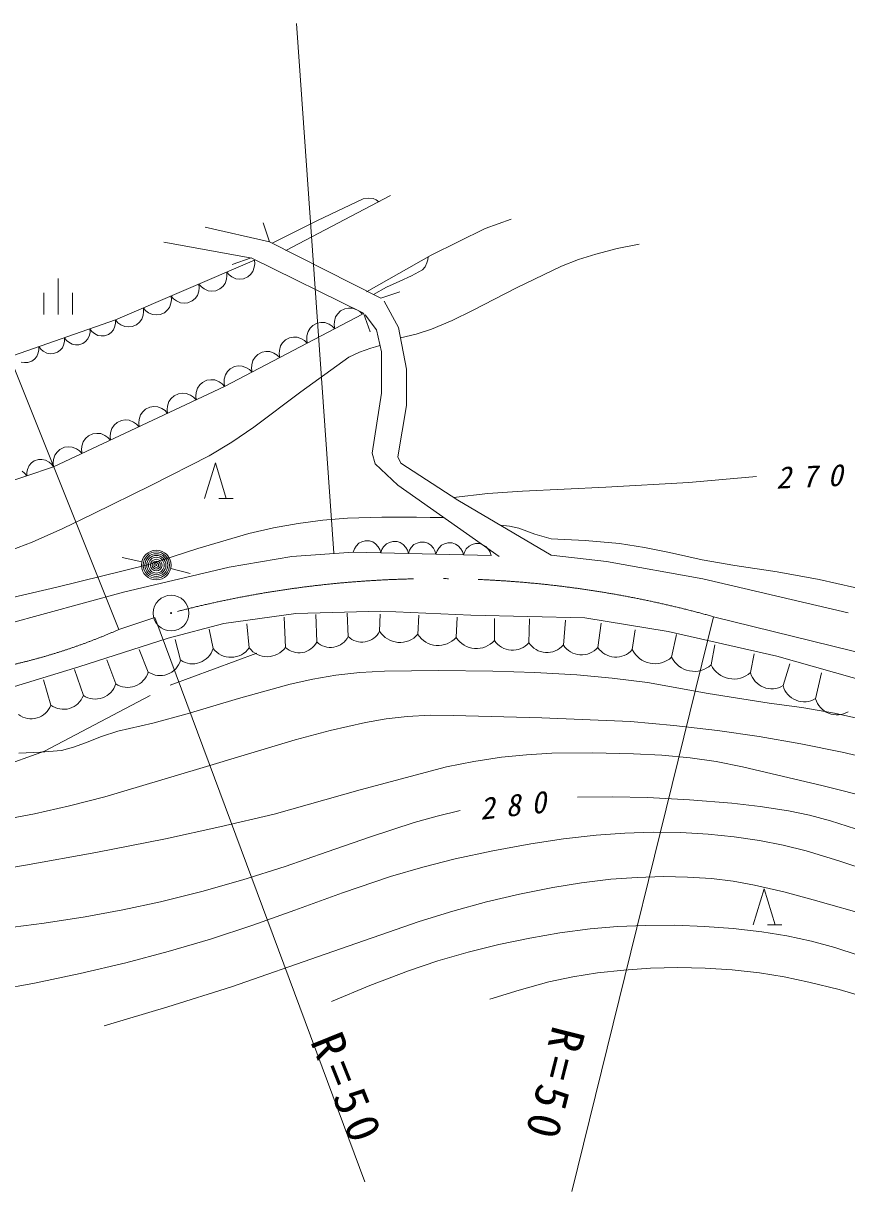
# Model space of a CAD drawing. Units: millimetres, scale not verified. Extents: x -625 to 700834, y -625 to 365006.
# Drawn here: x 309335 to 350707, y 228850 to 287531 of the extents above; entities that cross this region are included whole.
import ezdxf

# ---------------------------------------------------------------- set-up
doc = ezdxf.new("R2010")
doc.units = ezdxf.units.MM
doc.header["$LTSCALE"] = 1000
doc.linetypes.add('DASHED', pattern=[7.5, 6, -1.5])
doc.linetypes.add('LONG_DASHED_DOTTED', pattern=[15.25, 12, -1.5, 0.25, -1.5])
doc.layers.add('S-SUV', color=7, linetype='Continuous', lineweight=13)
doc.styles.add('ＭＳ ゴシック', font='')
doc.styles.get('ＭＳ ゴシック').set_extended_font_data('MS Gothic')

msp = doc.modelspace()

# ---------------------------------------------------------------- linework, layer by layer
at = {"layer": 'S-SUV'}
for p, q in [((324933, 260924), (323068, 287531)), ((314137, 257087), (302894, 285108)), ((322521, 276124), (327777, 278879)), ((326407, 278717), (326660, 278758)), ((326660, 278758), (326906, 278738)), ((326906, 278738), (327057, 278674)), ((324112, 277629), (326407, 278717)), ((327057, 278674), (327193, 278573)), ((321843, 276485), (324112, 277629)), ((332543, 277224), (333851, 277695)), ((318478, 277300), (321701, 276557)), ((321388, 277507), (321701, 276557)), ((329820, 275892), (332543, 277224)), ((316400, 276548), (320736, 275760)), ((321701, 276557), (327298, 273730)), ((339181, 276215), (340281, 276442)), ((326576, 274038), (329820, 275892)), ((329656, 275649), (329677, 275810)), ((337224, 275662), (338107, 275942)), ((338107, 275942), (339181, 276215)), ((320950, 275634), (313968, 272634)), ((320777, 275750), (319831, 275426)), ((326432, 272980), (320777, 275750)), ((320872, 275067), (320942, 275279)), ((320942, 275279), (320964, 275450)), ((320964, 275450), (320950, 275634)), ((329393, 275153), (329528, 275306)), ((329528, 275306), (329618, 275498)), ((329618, 275498), (329656, 275649)), ((334123, 274242), (336371, 275328)), ((336371, 275328), (337224, 275662)), ((311087, 274711), (311087, 272911)), ((319475, 274467), (319545, 274679)), ((319545, 274679), (319567, 274849)), ((319554, 275034), (319675, 274896)), ((319567, 274849), (319554, 275034)), ((319675, 274896), (319818, 274796)), ((319818, 274796), (320020, 274701)), ((320020, 274701), (320209, 274683)), ((320209, 274683), (320396, 274701)), ((320396, 274701), (320612, 274794)), ((320612, 274794), (320754, 274917)), ((320754, 274917), (320872, 275067)), ((328259, 274590), (328834, 274842)), ((328834, 274842), (329393, 275153)), ((318079, 273867), (318149, 274079)), ((318149, 274079), (318171, 274249)), ((318158, 274434), (318279, 274296)), ((318171, 274249), (318158, 274434)), ((318279, 274296), (318421, 274196)), ((318421, 274196), (318623, 274101)), ((318623, 274101), (318813, 274083)), ((318813, 274083), (319000, 274101)), ((319000, 274101), (319216, 274194)), ((319216, 274194), (319358, 274317)), ((319358, 274317), (319475, 274467)), ((326928, 273917), (327579, 274280)), ((327298, 273730), (328248, 274042)), ((327579, 274280), (328259, 274590)), ((331903, 273103), (334123, 274242)), ((310367, 273995), (310367, 272915)), ((311807, 273995), (311807, 272915)), ((316682, 273267), (316753, 273479)), ((316753, 273479), (316774, 273649)), ((316761, 273834), (316883, 273696)), ((316774, 273649), (316761, 273834)), ((316883, 273696), (317025, 273596)), ((317025, 273596), (317227, 273501)), ((317227, 273501), (317417, 273483)), ((317417, 273483), (317603, 273501)), ((317603, 273501), (317820, 273594)), ((317820, 273594), (317961, 273717)), ((317961, 273717), (318079, 273867)), ((327471, 273574), (328188, 272248)), ((315286, 272666), (315356, 272879)), ((315356, 272879), (315378, 273049)), ((315365, 273234), (315486, 273096)), ((315378, 273049), (315365, 273234)), ((315486, 273096), (315628, 272996)), ((315628, 272996), (315831, 272900)), ((315831, 272900), (316020, 272883)), ((316020, 272883), (316207, 272901)), ((316207, 272901), (316423, 272994)), ((316423, 272994), (316565, 273117)), ((316565, 273117), (316682, 273267)), ((319450, 269287), (326374, 272922)), ((325134, 272947), (325025, 272784)), ((325269, 273084), (325134, 272947)), ((325484, 273197), (325269, 273084)), ((325674, 273230), (325484, 273197)), ((325870, 273227), (325674, 273230)), ((326085, 273146), (325870, 273227)), ((326239, 273054), (326085, 273146)), ((326374, 272922), (326239, 273054)), ((326756, 272034), (326432, 272980)), ((326504, 272893), (327077, 272141)), ((330885, 272609), (331903, 273103)), ((313968, 272634), (308833, 270845)), ((313862, 272132), (313938, 272317)), ((313938, 272317), (313968, 272468)), ((313968, 272634), (314090, 272496)), ((313968, 272468), (313968, 272634)), ((314090, 272496), (314232, 272395)), ((314232, 272395), (314434, 272300)), ((314434, 272300), (314624, 272283)), ((314624, 272283), (314810, 272301)), ((314810, 272301), (315027, 272394)), ((315027, 272394), (315168, 272517)), ((315168, 272517), (315286, 272666)), ((323884, 272357), (323749, 272220)), ((324099, 272470), (323884, 272357)), ((324289, 272503), (324099, 272470)), ((324485, 272500), (324289, 272503)), ((324700, 272419), (324485, 272500)), ((324854, 272327), (324700, 272419)), ((324990, 272195), (324854, 272327)), ((324970, 272560), (324961, 272383)), ((324961, 272383), (324990, 272195)), ((325025, 272784), (324970, 272560)), ((329853, 272174), (330885, 272609)), ((311401, 271739), (311500, 271608)), ((311401, 271574), (311401, 271739)), ((312578, 271685), (312654, 271870)), ((312654, 271870), (312685, 272021)), ((312684, 272186), (312784, 272056)), ((312685, 272021), (312684, 272186)), ((312784, 272056), (312905, 271957)), ((312905, 271957), (313079, 271860)), ((313079, 271860), (313247, 271832)), ((313247, 271832), (313415, 271836)), ((313415, 271836), (313614, 271905)), ((313614, 271905), (313748, 272006)), ((313748, 272006), (313862, 272132)), ((322714, 271743), (322500, 271630)), ((322904, 271776), (322714, 271743)), ((323100, 271773), (322904, 271776)), ((323315, 271691), (323100, 271773)), ((323585, 271833), (323577, 271656)), ((323640, 272056), (323585, 271833)), ((323749, 272220), (323640, 272056)), ((327077, 272141), (327328, 271030)), ((328188, 272248), (328582, 270170)), ((328287, 271728), (329077, 271922)), ((329077, 271922), (329853, 272174)), ((310087, 270976), (310117, 271127)), ((310117, 271292), (310216, 271161)), ((310117, 271127), (310117, 271292)), ((310216, 271161), (310337, 271063)), ((311046, 271011), (311180, 271112)), ((311180, 271112), (311294, 271238)), ((311294, 271238), (311370, 271423)), ((311370, 271423), (311401, 271574)), ((311500, 271608), (311621, 271510)), ((311621, 271510), (311795, 271412)), ((311795, 271412), (311963, 271385)), ((311963, 271385), (312131, 271389)), ((312131, 271389), (312330, 271458)), ((312330, 271458), (312464, 271559)), ((312464, 271559), (312578, 271685)), ((322255, 271329), (322200, 271106)), ((322364, 271492), (322255, 271329)), ((322500, 271630), (322364, 271492)), ((323469, 271600), (323315, 271691)), ((323605, 271468), (323469, 271600)), ((323577, 271656), (323605, 271468)), ((326233, 271018), (326798, 271223)), ((326798, 271223), (327025, 271291)), ((327025, 271291), (327255, 271355)), ((309563, 270495), (309762, 270564)), ((309762, 270564), (309896, 270665)), ((309896, 270665), (310011, 270791)), ((310011, 270791), (310087, 270976)), ((310337, 271063), (310511, 270965)), ((310511, 270965), (310679, 270937)), ((310679, 270937), (310847, 270942)), ((310847, 270942), (311046, 271011)), ((320871, 270602), (320816, 270379)), ((320979, 270765), (320871, 270602)), ((321115, 270903), (320979, 270765)), ((321329, 271015), (321115, 270903)), ((321519, 271049), (321329, 271015)), ((321715, 271046), (321519, 271049)), ((321930, 270964), (321715, 271046)), ((322084, 270873), (321930, 270964)), ((322220, 270741), (322084, 270873)), ((322200, 271106), (322192, 270929)), ((322192, 270929), (322220, 270741)), ((323286, 269022), (325699, 270761)), ((325699, 270761), (326233, 271018)), ((327328, 271030), (327328, 268952)), ((309227, 270518), (309395, 270490)), ((309395, 270490), (309563, 270495)), ((319594, 270038), (319486, 269875)), ((319730, 270176), (319594, 270038)), ((319945, 270288), (319730, 270176)), ((320135, 270322), (319945, 270288)), ((320330, 270319), (320135, 270322)), ((320545, 270237), (320330, 270319)), ((320699, 270146), (320545, 270237)), ((320835, 270014), (320699, 270146)), ((320816, 270379), (320807, 270202)), ((320807, 270202), (320835, 270014)), ((328582, 270170), (328582, 268343)), ((318197, 269367), (318080, 269207)), ((318340, 269500), (318197, 269367)), ((318562, 269604), (318340, 269500)), ((318756, 269630), (318562, 269604)), ((318954, 269618), (318756, 269630)), ((319167, 269526), (318954, 269618)), ((319319, 269426), (319167, 269526)), ((319450, 269287), (319319, 269426)), ((319431, 269652), (319422, 269475)), ((319422, 269475), (319450, 269287)), ((319486, 269875), (319431, 269652)), ((310852, 265248), (319450, 269287)), ((316907, 268827), (316764, 268694)), ((317129, 268931), (316907, 268827)), ((317323, 268956), (317129, 268931)), ((317521, 268945), (317323, 268956)), ((317734, 268853), (317521, 268945)), ((317886, 268753), (317734, 268853)), ((318014, 268984), (317997, 268805)), ((317997, 268805), (318017, 268614)), ((318080, 269207), (318014, 268984)), ((320919, 267242), (323286, 269022)), ((327328, 268952), (326862, 265942)), ((315696, 268258), (315474, 268154)), ((315890, 268283), (315696, 268258)), ((316088, 268271), (315890, 268283)), ((316301, 268179), (316088, 268271)), ((316453, 268080), (316301, 268179)), ((316581, 268311), (316564, 268132)), ((316647, 268534), (316581, 268311)), ((316764, 268694), (316647, 268534)), ((318017, 268614), (317886, 268753)), ((328582, 268343), (328152, 265763)), ((314457, 267610), (314263, 267585)), ((314655, 267598), (314457, 267610)), ((314869, 267506), (314655, 267598)), ((315148, 267637), (315131, 267459)), ((315214, 267861), (315148, 267637)), ((315331, 268021), (315214, 267861)), ((315474, 268154), (315331, 268021)), ((316584, 267940), (316453, 268080)), ((316564, 268132), (316584, 267940)), ((313781, 267188), (313715, 266964)), ((313898, 267348), (313781, 267188)), ((314041, 267480), (313898, 267348)), ((314263, 267585), (314041, 267480)), ((315020, 267407), (314869, 267506)), ((315151, 267267), (315020, 267407)), ((315131, 267459), (315151, 267267)), ((319813, 266503), (320919, 267242)), ((312348, 266514), (312282, 266291)), ((312465, 266674), (312348, 266514)), ((312608, 266807), (312465, 266674)), ((312830, 266912), (312608, 266807)), ((313024, 266937), (312830, 266912)), ((313222, 266925), (313024, 266937)), ((313436, 266833), (313222, 266925)), ((313587, 266734), (313436, 266833)), ((313718, 266594), (313587, 266734)), ((313715, 266964), (313698, 266786)), ((313698, 266786), (313718, 266594)), ((318675, 265815), (319813, 266503)), ((310915, 265841), (310849, 265618)), ((311032, 266001), (310915, 265841)), ((311175, 266134), (311032, 266001)), ((311397, 266238), (311175, 266134)), ((311591, 266264), (311397, 266238)), ((311789, 266252), (311591, 266264)), ((312003, 266160), (311789, 266252)), ((312154, 266060), (312003, 266160)), ((312285, 265921), (312154, 266060)), ((312282, 266291), (312265, 266113)), ((312265, 266113), (312285, 265921)), ((326862, 265942), (327006, 265405)), ((304101, 262997), (310852, 265248)), ((309620, 265321), (309538, 265128)), ((309742, 265451), (309620, 265321)), ((309884, 265555), (309742, 265451)), ((310093, 265625), (309884, 265555)), ((310268, 265627), (310093, 265625)), ((310444, 265595), (310268, 265627)), ((310625, 265491), (310444, 265595)), ((310750, 265386), (310625, 265491)), ((310852, 265248), (310750, 265386)), ((310849, 265618), (310832, 265439)), ((310832, 265439), (310852, 265248)), ((315773, 264327), (318675, 265815)), ((318436, 263667), (318985, 265462)), ((318985, 265462), (319534, 263667)), ((327006, 265405), (328152, 264330)), ((328152, 265763), (328296, 265441)), ((328296, 265441), (331162, 263578)), ((309400, 264936), (309275, 265041)), ((309502, 264798), (309400, 264936)), ((309504, 264971), (309502, 264798)), ((309538, 265128), (309504, 264971)), ((344475, 264615), (346177, 264767)), ((312848, 262895), (315773, 264327)), ((328152, 264330), (333240, 260747)), ((334419, 264039), (338606, 264227)), ((338606, 264227), (342782, 264474)), ((342782, 264474), (344475, 264615)), ((319161, 263667), (319881, 263667)), ((330943, 263720), (332675, 263909)), ((331162, 263578), (335856, 260819)), ((332675, 263909), (334419, 264039)), ((311319, 262155), (312848, 262895)), ((321903, 262193), (323153, 262417)), ((323153, 262417), (324381, 262575)), ((324381, 262575), (325617, 262673)), ((325617, 262673), (327356, 262732)), ((327356, 262732), (329093, 262730)), ((329093, 262730), (329771, 262719)), ((329771, 262719), (330459, 262706)), ((333291, 262326), (333762, 262278)), ((309773, 261474), (311319, 262155)), ((318110, 261146), (320665, 261909)), ((320665, 261909), (321903, 262193)), ((333762, 262278), (334233, 262169)), ((334233, 262169), (335032, 261880)), ((335032, 261880), (335853, 261647)), ((308376, 260928), (309773, 261474)), ((315576, 260326), (318110, 261146)), ((325972, 261136), (325913, 260978)), ((326055, 261269), (325972, 261136)), ((326194, 261418), (326055, 261269)), ((326348, 261497), (326194, 261418)), ((326512, 261545), (326348, 261497)), ((326727, 261539), (326512, 261545)), ((326889, 261483), (326727, 261539)), ((327039, 261396), (326889, 261483)), ((327170, 261241), (327039, 261396)), ((327250, 261104), (327170, 261241)), ((327440, 261234), (327357, 261101)), ((327579, 261383), (327440, 261234)), ((327733, 261462), (327579, 261383)), ((327897, 261510), (327733, 261462)), ((328112, 261505), (327897, 261510)), ((328273, 261449), (328112, 261505)), ((328424, 261362), (328273, 261449)), ((328555, 261206), (328424, 261362)), ((328635, 261069), (328555, 261206)), ((328825, 261199), (328742, 261066)), ((328964, 261348), (328825, 261199)), ((329118, 261428), (328964, 261348)), ((329282, 261475), (329118, 261428)), ((329497, 261470), (329282, 261475)), ((329658, 261414), (329497, 261470)), ((329809, 261327), (329658, 261414)), ((329940, 261172), (329809, 261327)), ((330019, 261034), (329940, 261172)), ((330210, 261165), (330127, 261032)), ((330349, 261314), (330210, 261165)), ((330503, 261393), (330349, 261314)), ((330667, 261441), (330503, 261393)), ((330882, 261435), (330667, 261441)), ((331043, 261379), (330882, 261435)), ((331193, 261293), (331043, 261379)), ((331325, 261137), (331193, 261293)), ((331404, 261000), (331325, 261137)), ((331734, 261279), (331595, 261130)), ((331888, 261358), (331734, 261279)), ((332052, 261406), (331888, 261358)), ((332267, 261401), (332052, 261406)), ((332428, 261345), (332267, 261401)), ((332578, 261258), (332428, 261345)), ((332710, 261102), (332578, 261258)), ((335853, 261647), (337572, 261553)), ((337572, 261553), (339290, 261399)), ((339290, 261399), (340549, 261203)), ((340549, 261203), (341811, 260945)), ((315284, 260481), (314307, 260696)), ((319670, 260223), (322823, 260760)), ((322823, 260760), (325913, 260978)), ((325913, 260978), (332837, 260805)), ((327298, 260943), (327250, 261104)), ((327357, 261101), (327298, 260943)), ((328683, 260908), (328635, 261069)), ((328742, 261066), (328683, 260908)), ((330067, 260874), (330019, 261034)), ((330127, 261032), (330067, 260874)), ((331452, 260839), (331404, 261000)), ((331512, 260997), (331452, 260839)), ((331595, 261130), (331512, 260997)), ((332789, 260965), (332710, 261102)), ((332837, 260805), (332789, 260965)), ((335856, 260819), (338638, 260496)), ((341811, 260945), (343440, 260590)), ((343440, 260590), (345083, 260293)), ((311019, 259207), (315576, 260326)), ((314368, 258969), (319670, 260223)), ((316745, 260143), (317716, 259906)), ((338638, 260496), (343475, 259636)), ((345083, 260293), (347208, 259975)), ((347208, 259975), (349331, 259596)), ((343475, 259636), (350784, 257917)), ((349331, 259596), (354190, 258483)), ((306441, 258146), (311019, 259207)), ((308492, 257356), (314368, 258969)), ((315937, 257683), (326502, 229334)), ((319410, 257389), (323028, 257883)), ((322506, 256188), (322440, 257698)), ((323028, 257883), (327305, 258006)), ((324083, 256458), (324037, 257833)), ((325660, 256727), (325608, 257914)), ((327237, 256996), (327259, 257860)), ((327305, 258006), (331829, 257800)), ((329161, 256842), (329209, 257806)), ((331084, 256688), (331131, 257698)), ((331829, 257800), (337545, 257677)), ((333008, 256535), (333011, 257644)), ((334739, 256419), (334771, 257616)), ((344022, 257727), (336891, 228850)), ((337545, 257677), (341739, 256978)), ((316613, 256649), (319410, 257389)), ((318870, 256131), (318676, 257102)), ((320688, 256160), (320571, 257373)), ((336470, 256304), (336585, 257562)), ((338201, 256188), (338372, 257400)), ((339932, 256073), (340078, 257075)), ((312131, 255210), (316613, 256649)), ((317240, 255539), (316970, 256588)), ((341739, 256978), (347204, 255744)), ((341913, 255688), (342163, 256831)), ((315610, 254948), (315158, 256073)), ((343894, 255304), (344086, 256317)), ((345875, 254919), (346062, 255856)), ((313980, 254356), (313534, 255559)), ((347204, 255744), (357485, 252825)), ((347510, 254265), (347849, 255369)), ((306415, 253482), (312131, 255210)), ((312350, 253765), (311909, 255071)), ((323889, 254598), (325039, 254791)), ((325039, 254791), (326248, 254919)), ((326248, 254919), (327475, 254988)), ((327475, 254988), (330201, 255021)), ((330201, 255021), (332932, 254994)), ((332932, 254994), (335037, 254929)), ((335037, 254929), (337149, 254804)), ((337149, 254804), (338921, 254644)), ((349145, 253611), (349447, 254909)), ((310720, 253289), (310339, 254557)), ((320143, 253627), (322748, 254345)), ((322748, 254345), (323889, 254598)), ((338921, 254644), (340695, 254424)), ((340695, 254424), (343752, 253872)), ((317570, 252855), (320143, 253627)), ((343752, 253872), (346816, 253381)), ((346816, 253381), (348458, 253162)), ((348458, 253162), (350091, 252884)), ((314083, 251981), (315836, 252389)), ((315836, 252389), (317570, 252855)), ((324746, 252008), (326522, 252412)), ((326522, 252412), (327564, 252596)), ((327564, 252596), (328623, 252722)), ((328623, 252722), (329778, 252778)), ((329778, 252778), (330937, 252774)), ((330937, 252774), (335389, 252648)), ((335389, 252648), (339837, 252463)), ((339837, 252463), (342027, 252271)), ((350091, 252884), (351975, 252468)), ((313264, 251718), (314083, 251981)), ((322995, 251548), (324746, 252008)), ((342027, 252271), (344211, 252019)), ((344211, 252019), (346307, 251714)), ((311259, 251015), (311861, 251175)), ((311861, 251175), (312460, 251396)), ((312460, 251396), (313264, 251718)), ((318208, 250109), (322995, 251548)), ((346307, 251714), (348403, 251348)), ((348403, 251348), (350479, 250926)), ((309109, 250878), (310192, 250917)), ((310192, 250917), (311259, 251015)), ((331966, 250458), (333361, 250666)), ((333361, 250666), (334623, 250797)), ((334623, 250797), (335888, 250868)), ((335888, 250868), (337935, 250884)), ((337935, 250884), (339995, 250839)), ((339995, 250839), (341423, 250772)), ((341423, 250772), (342843, 250646)), ((342843, 250646), (344156, 250448)), ((350479, 250926), (352551, 250444)), ((313428, 248687), (318208, 250109)), ((326256, 249033), (330591, 250192)), ((330591, 250192), (331966, 250458)), ((344156, 250448), (345469, 250190)), ((345469, 250190), (349520, 249233)), ((321938, 247815), (326256, 249033)), ((349520, 249233), (353549, 248220)), ((309887, 247825), (311660, 248226)), ((311660, 248226), (313428, 248687)), ((337183, 248669), (338938, 248687)), ((338938, 248687), (340697, 248645)), ((340697, 248645), (342809, 248531)), ((342809, 248531), (344931, 248357)), ((344931, 248357), (346363, 248198)), ((308199, 247507), (309887, 247825)), ((319216, 247167), (321938, 247815)), ((328982, 247383), (330128, 247704)), ((330128, 247704), (331293, 247987)), ((346363, 248198), (347782, 247979)), ((347782, 247979), (348845, 247755)), ((348845, 247755), (349894, 247473)), ((316480, 246577), (319216, 247167)), ((326774, 246673), (328982, 247383)), ((349894, 247473), (351567, 246931)), ((312971, 245884), (316480, 246577)), ((324597, 245910), (326774, 246673)), ((334838, 246323), (336478, 246567)), ((336478, 246567), (338127, 246752)), ((338127, 246752), (339553, 246856)), ((339553, 246856), (340985, 246900)), ((340985, 246900), (342370, 246883)), ((342370, 246883), (343752, 246805)), ((343752, 246805), (345047, 246674)), ((345047, 246674), (346334, 246484)), ((346334, 246484), (347510, 246252)), ((309451, 245249), (312971, 245884)), ((322495, 245181), (324597, 245910)), ((331030, 245560), (332927, 245971)), ((332927, 245971), (334838, 246323)), ((347510, 246252), (348673, 245962)), ((348673, 245962), (350311, 245474)), ((329402, 245152), (331030, 245560)), ((350311, 245474), (351932, 244929)), ((304524, 244427), (309451, 245249)), ((320370, 244507), (322495, 245181)), ((327791, 244685), (329402, 245152)), ((318300, 243928), (320370, 244507)), ((325369, 243860), (327791, 244685)), ((334261, 243797), (335939, 244133)), ((335939, 244133), (337390, 244365)), ((337390, 244365), (338859, 244539)), ((338859, 244539), (340175, 244637)), ((340175, 244637), (341496, 244675)), ((341496, 244675), (342707, 244653)), ((342707, 244653), (343923, 244571)), ((343923, 244571), (345002, 244441)), ((345002, 244441), (346073, 244250)), ((346073, 244250), (347552, 243912)), ((316225, 243410), (318300, 243928)), ((322975, 242981), (325369, 243860)), ((332606, 243405), (334261, 243797)), ((346010, 242259), (346559, 244055)), ((346559, 244055), (347108, 242259)), ((347552, 243912), (349021, 243514)), ((312437, 242645), (314332, 242997)), ((314332, 242997), (316225, 243410)), ((320865, 242229), (322975, 242981)), ((330910, 242939), (332606, 243405)), ((349021, 243514), (353828, 242135)), ((310374, 242328), (312437, 242645)), ((324506, 240777), (329230, 242415)), ((329230, 242415), (330910, 242939)), ((308302, 242071), (310374, 242328)), ((318736, 241533), (320865, 242229)), ((334784, 241589), (336292, 241846)), ((336292, 241846), (337810, 242042)), ((337810, 242042), (339194, 242163)), ((339194, 242163), (340590, 242224)), ((340590, 242224), (342077, 242229)), ((342077, 242229), (343567, 242175)), ((343567, 242175), (345008, 242066)), ((345008, 242066), (346441, 241898)), ((346441, 241898), (347695, 241693)), ((346734, 242259), (347454, 242259)), ((316618, 240907), (318736, 241533)), ((331686, 240877), (333228, 241262)), ((333228, 241262), (334784, 241589)), ((347695, 241693), (348936, 241429)), ((348936, 241429), (350121, 241111)), ((314493, 240342), (316618, 240907)), ((319796, 239139), (324506, 240777)), ((330169, 240437), (331686, 240877)), ((350121, 241111), (351290, 240735)), ((312197, 239802), (314493, 240342)), ((328681, 239942), (330169, 240437)), ((339517, 239982), (340855, 240071)), ((340855, 240071), (342224, 240103)), ((342224, 240103), (343593, 240074)), ((343593, 240074), (344960, 239983)), ((309896, 239322), (312197, 239802)), ((326739, 239203), (328681, 239942)), ((335737, 239380), (336950, 239634)), ((336950, 239634), (338185, 239832)), ((338185, 239832), (339517, 239982)), ((344960, 239983), (346320, 239832)), ((346320, 239832), (347572, 239635)), ((347572, 239635), (348814, 239379)), ((306908, 238766), (309896, 239322)), ((316597, 238130), (319796, 239139)), ((324820, 238407), (326739, 239203)), ((332772, 238519), (334242, 238977)), ((334242, 238977), (335737, 239380)), ((348814, 239379), (350336, 238996)), ((350336, 238996), (351853, 238551)), ((313389, 237181), (316597, 238130))]:
    msp.add_line(p, q, dxfattribs=at)
at = {"layer": 'S-SUV', "linetype": 'LONG_DASHED_DOTTED'}
for p, q in [((314137, 257087), (315937, 257683)), ((344022, 257727), (369407, 251460))]:
    msp.add_line(p, q, dxfattribs=at)
at = {"layer": 'S-SUV', "linetype": 'DASHED'}
for p, q in [((316711, 254292), (321069, 255897)), ((310403, 250966), (316711, 254292)), ((304899, 249016), (310403, 250966))]:
    msp.add_line(p, q, dxfattribs=at)
at = {"layer": 'S-SUV'}
for centre, radius in [((316016, 260320), 746), ((316016, 260320), 660), ((316016, 260320), 574), ((316016, 260320), 484), ((316016, 260320), 398), ((316016, 260320), 292), ((316016, 260320), 202), ((316016, 260320), 116), ((316016, 260320), 22.5), ((316758, 257909), 896), ((316758, 257909), 27)]:
    msp.add_circle(centre, radius, dxfattribs=at)
at = {"layer": 'S-SUV', "linetype": 'LONG_DASHED_DOTTED'}
for centre, radius, start, end in [((330058, 207738), 51904, 74.39268, 105.78693), ((302217, 284097), 29523, 273.75664, 293.81288)]:
    msp.add_arc(centre, radius, start, end, dxfattribs=at)
at = {"layer": 'S-SUV'}
for centre, radius, start, end in [((323193, 256914), 1000, 226.55869, 332.81889), ((324771, 257184), 1000, 226.55869, 332.81889), ((326348, 257453), 1000, 226.55869, 332.81889), ((328257, 257641), 1206, 212.29597, 318.55618), ((330180, 257487), 1206, 212.29597, 318.55618), ((332104, 257333), 1206, 212.29597, 318.55618), ((333916, 257126), 1084, 213.05582, 319.31602), ((317834, 256446), 1084, 236.81229, 343.07249), ((319768, 256827), 1136, 217.77928, 324.03948), ((321586, 256856), 1136, 217.77928, 324.03948), ((335647, 257011), 1084, 213.05582, 319.31602), ((337379, 256895), 1084, 213.05582, 319.31602), ((339110, 256780), 1084, 213.05582, 319.31602), ((341069, 256635), 1268, 206.29373, 311.72896), ((316203, 255855), 1084, 236.81229, 343.07249), ((343050, 256250), 1268, 206.29373, 311.72896), ((345031, 255865), 1268, 206.29373, 311.72896), ((314573, 255263), 1084, 236.81229, 343.07249), ((346938, 255205), 1100, 195.06848, 301.32869), ((312943, 254672), 1084, 236.81229, 343.07249), ((348573, 254551), 1100, 195.06848, 301.32869), ((311356, 254138), 1061, 233.14957, 339.40977), ((350208, 253897), 1100, 195.06848, 301.32869), ((309726, 253662), 1061, 233.14957, 339.40977)]:
    msp.add_arc(centre, radius, start, end, dxfattribs=at)

# ---------------------------------------------------------------- texts
at = {"layer": 'S-SUV', "attachment_point": 7, "style": 'ＭＳ ゴシック'}
for s, insert, char_height, rotation in [('\\T1.73;\\Q15;270', (347173, 264142), 1100, 2.4), ('\\T1.73;\\Q15;280', (332320, 247510), 1100, 6.3), ('\\T1.3;R=50', (335924, 237261), 1686, 255.8), ('\\T1.3;R=50', (323710, 236393), 1686, 291.9)]:
    msp.add_mtext(s, dxfattribs=dict(at, insert=insert, char_height=char_height, rotation=rotation))

doc.saveas('drawing.dxf')
